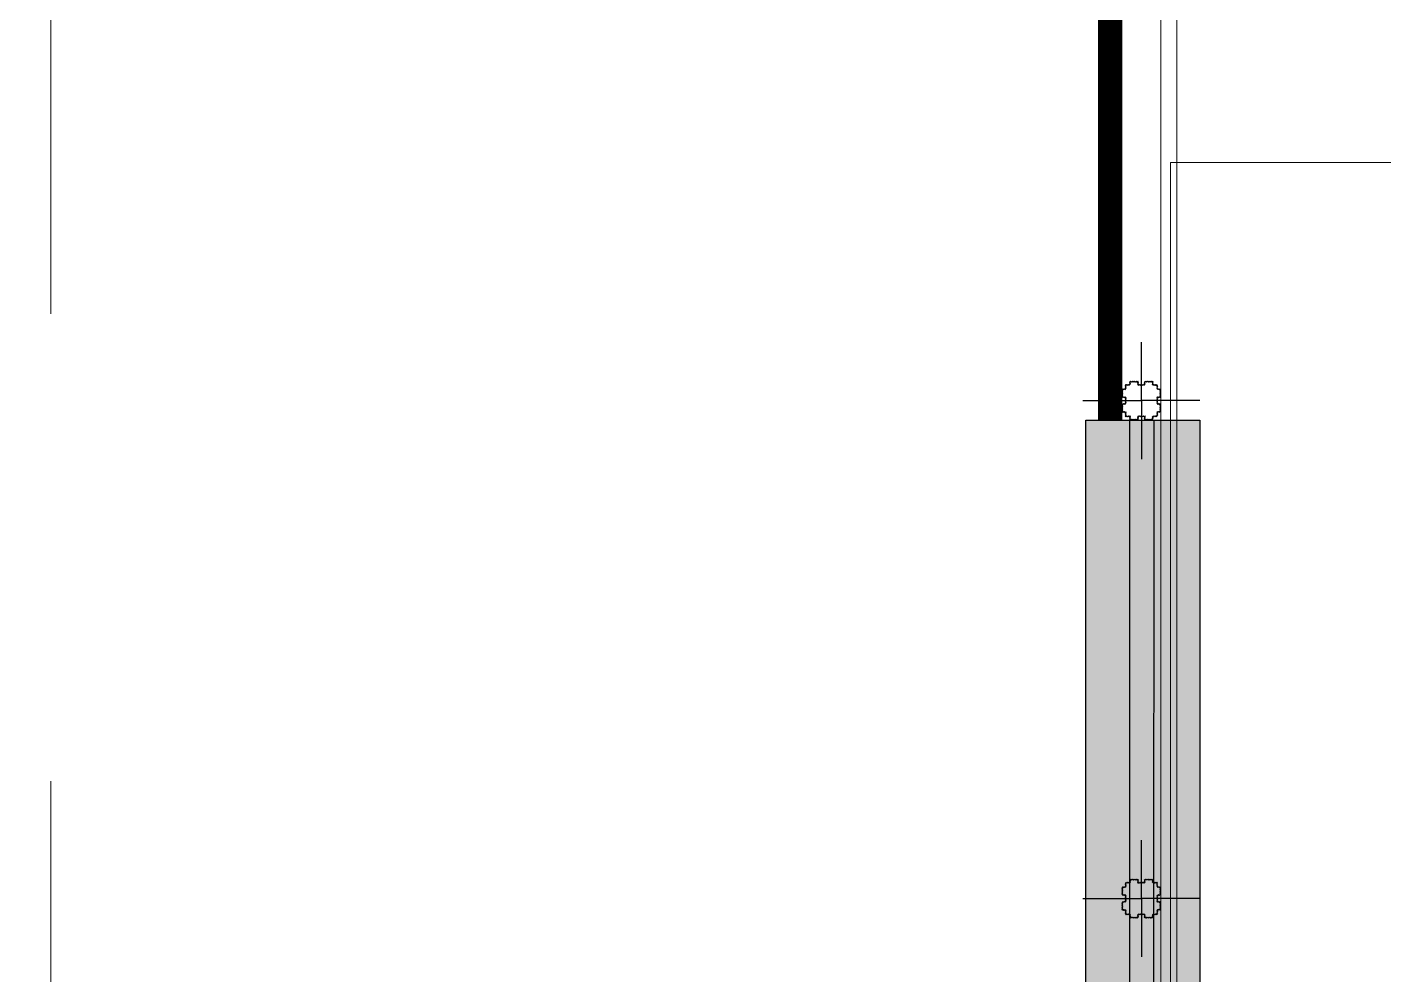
# Model space of a CAD drawing. Header units: millimetres. Extents: x 19 to 123, y 15 to 146.
# Drawn here: x 109.832 to 114.437, y 75.757 to 78.975 of the extents above; entities that cross this region are included whole.
import ezdxf

# ---------------------------------------------------------------- set-up
doc = ezdxf.new("R2010")
doc.units = ezdxf.units.MM
for name, pattern in [('00 Ground$0$DASHDOT', [25.4, 12.7, -6.35, 0, -6.35]), ('00 Ground$0$DASHED2', [9.525, 6.35, -3.175]), ('00 Ground$0$HIDDENX2', [19.05, 12.7, -6.35])]:
    doc.linetypes.add(name, pattern=pattern)
for name, color, linetype, lineweight in [('00 Ground$0$A-Panel Exterior', 3, 'Continuous', 0), ('00 Ground$0$A-Panel Interior', 6, 'Continuous', 0), ('00 Ground$0$A-Proyecciones', 252, 'Continuous', 0), ('00 Ground$0$TEXTURAS-PAREDES', 253, 'Continuous', 0)]:
    doc.layers.add(name, color=color, linetype=linetype, lineweight=lineweight)
for name, color, linetype in [('00 Ground$0$A-Paneles', 7, 'Continuous'), ('00 Ground$0$E-PERFIL-PLANTA-EJES-GL1', 6, '00 Ground$0$DASHDOT'), ('00 Ground$0$E-PERFIL-PLANTA-TEXTURAS-GL1', 6, 'Continuous'), ('00 Ground$0$Hagar puerta vehiculos', 6, 'Continuous')]:
    doc.layers.add(name, color=color, linetype=linetype)
doc.layers.add('00 Ground$0$E-PERFIL-PLANTA-GL1', color=3, linetype='Continuous', plot=False)

# ---------------------------------------------------------------- blocks, each defined once
blk = doc.blocks.new('00 Ground$0$GL')
at = {"layer": '00 Ground$0$E-PERFIL-PLANTA-TEXTURAS-GL1'}
h = blk.add_hatch(dxfattribs=at)
h.set_pattern_fill('ANSI31', color=256, scale=0.00061, angle=90)
edge = h.paths.add_edge_path()
edge.add_arc((-0.013, 0.063), 0.003, 0, 90, ccw=False)
edge.add_line((-0.01, 0.063), (-0.01, 0.058))
edge.add_arc((-0.007, 0.058), 0.003, 180, 270)
edge.add_line((-0.007, 0.055), (0.007, 0.055))
edge.add_arc((0.007, 0.058), 0.003, 270, 360)
edge.add_line((0.01, 0.058), (0.01, 0.063))
edge.add_arc((0.013, 0.063), 0.003, 90, 180, ccw=False)
edge.add_line((0.013, 0.066), (0.037, 0.066))
edge.add_arc((0.037, 0.063), 0.003, 0, 90, ccw=False)
edge.add_line((0.04, 0.063), (0.04, 0.058))
edge.add_arc((0.043, 0.058), 0.003, 180, 270)
edge.add_line((0.043, 0.055), (0.052, 0.055))
edge.add_arc((0.052, 0.052), 0.003, 0, 90, ccw=False)
edge.add_line((0.055, 0.052), (0.055, 0.043))
edge.add_arc((0.058, 0.043), 0.003, 180, 270)
edge.add_line((0.058, 0.04), (0.063, 0.04))
edge.add_arc((0.063, 0.037), 0.003, 0, 90, ccw=False)
edge.add_line((0.066, 0.037), (0.066, 0.013))
edge.add_arc((0.063, 0.013), 0.003, 270, 360, ccw=False)
edge.add_line((0.063, 0.01), (0.058, 0.01))
edge.add_arc((0.058, 0.007), 0.003, 90, 180)
edge.add_line((0.055, 0.007), (0.055, -0.007))
edge.add_arc((0.058, -0.007), 0.003, 180, 270)
edge.add_line((0.058, -0.01), (0.063, -0.01))
edge.add_arc((0.063, -0.013), 0.003, 0, 90, ccw=False)
edge.add_line((0.066, -0.013), (0.066, -0.037))
edge.add_arc((0.063, -0.037), 0.003, -90, 0, ccw=False)
edge.add_line((0.063, -0.04), (0.058, -0.04))
edge.add_arc((0.058, -0.043), 0.003, 90, 180)
edge.add_line((0.055, -0.043), (0.055, -0.052))
edge.add_arc((0.052, -0.052), 0.003, 270, 360, ccw=False)
edge.add_line((0.052, -0.055), (0.043, -0.055))
edge.add_arc((0.043, -0.058), 0.003, 90, 180)
edge.add_line((0.04, -0.058), (0.04, -0.063))
edge.add_arc((0.037, -0.063), 0.003, -90, 0, ccw=False)
edge.add_line((0.037, -0.066), (0.013, -0.066))
edge.add_arc((0.013, -0.063), 0.003, 180, 270, ccw=False)
edge.add_line((0.01, -0.063), (0.01, -0.058))
edge.add_arc((0.007, -0.058), 0.003, 0, 90)
edge.add_line((0.007, -0.055), (-0.007, -0.055))
edge.add_arc((-0.007, -0.058), 0.003, 90, 180)
edge.add_line((-0.01, -0.058), (-0.01, -0.063))
edge.add_arc((-0.013, -0.063), 0.003, -90, 0, ccw=False)
edge.add_line((-0.013, -0.066), (-0.037, -0.066))
edge.add_arc((-0.037, -0.063), 0.003, 180, 270, ccw=False)
edge.add_line((-0.04, -0.063), (-0.04, -0.058))
edge.add_arc((-0.043, -0.058), 0.003, 0, 90)
edge.add_line((-0.043, -0.055), (-0.052, -0.055))
edge.add_arc((-0.052, -0.052), 0.003, 180, 270, ccw=False)
edge.add_line((-0.055, -0.052), (-0.055, -0.043))
edge.add_arc((-0.058, -0.043), 0.003, 0, 90)
edge.add_line((-0.058, -0.04), (-0.063, -0.04))
edge.add_arc((-0.063, -0.037), 0.003, 180, 270, ccw=False)
edge.add_line((-0.066, -0.037), (-0.066, -0.013))
edge.add_arc((-0.063, -0.013), 0.003, 90, 180, ccw=False)
edge.add_line((-0.063, -0.01), (-0.058, -0.01))
edge.add_arc((-0.058, -0.007), 0.003, 270, 360)
edge.add_line((-0.055, -0.007), (-0.055, 0.007))
edge.add_arc((-0.058, 0.007), 0.003, 0, 90)
edge.add_line((-0.058, 0.01), (-0.063, 0.01))
edge.add_arc((-0.063, 0.013), 0.003, 180, 270, ccw=False)
edge.add_line((-0.066, 0.013), (-0.066, 0.037))
edge.add_arc((-0.063, 0.037), 0.003, 90, 180, ccw=False)
edge.add_line((-0.063, 0.04), (-0.058, 0.04))
edge.add_arc((-0.058, 0.043), 0.003, 270, 360)
edge.add_line((-0.055, 0.043), (-0.055, 0.052))
edge.add_arc((-0.052, 0.052), 0.003, 90, 180, ccw=False)
edge.add_line((-0.052, 0.055), (-0.043, 0.055))
edge.add_arc((-0.043, 0.058), 0.003, 270, 360)
edge.add_line((-0.04, 0.058), (-0.04, 0.063))
edge.add_arc((-0.037, 0.063), 0.003, 90, 180, ccw=False)
edge.add_line((-0.037, 0.066), (-0.013, 0.066))
edge = h.paths.add_edge_path(flags=16)
edge.add_line((-0.01, -0.052), (0.01, -0.052))
edge.add_arc((0.01, -0.055), 0.003, 0, 90, ccw=False)
edge.add_line((0.013, -0.055), (0.013, -0.06))
edge.add_arc((0.016, -0.06), 0.003, 180, 270)
edge.add_line((0.016, -0.063), (0.034, -0.063))
edge.add_arc((0.034, -0.06), 0.003, 270, 360)
edge.add_line((0.037, -0.06), (0.037, -0.055))
edge.add_arc((0.04, -0.055), 0.003, 90, 180, ccw=False)
edge.add_line((0.04, -0.052), (0.049, -0.052))
edge.add_arc((0.049, -0.049), 0.003, 270, 360)
edge.add_line((0.052, -0.049), (0.052, -0.04))
edge.add_arc((0.055, -0.04), 0.003, 90, 180, ccw=False)
edge.add_line((0.055, -0.037), (0.06, -0.037))
edge.add_arc((0.06, -0.034), 0.003, 270, 360)
edge.add_line((0.063, -0.034), (0.063, -0.016))
edge.add_arc((0.06, -0.016), 0.003, 0, 90)
edge.add_line((0.06, -0.013), (0.055, -0.013))
edge.add_arc((0.055, -0.01), 0.003, 180, 270, ccw=False)
edge.add_line((0.052, -0.01), (0.052, 0.01))
edge.add_arc((0.055, 0.01), 0.003, 90, 180, ccw=False)
edge.add_line((0.055, 0.013), (0.06, 0.013))
edge.add_arc((0.06, 0.016), 0.003, 270, 360)
edge.add_line((0.063, 0.016), (0.063, 0.034))
edge.add_arc((0.06, 0.034), 0.003, 0, 90)
edge.add_line((0.06, 0.037), (0.055, 0.037))
edge.add_arc((0.055, 0.04), 0.003, 180, 270, ccw=False)
edge.add_line((0.052, 0.04), (0.052, 0.049))
edge.add_arc((0.049, 0.049), 0.003, 0, 90)
edge.add_line((0.049, 0.052), (0.04, 0.052))
edge.add_arc((0.04, 0.055), 0.003, 180, 270, ccw=False)
edge.add_line((0.037, 0.055), (0.037, 0.06))
edge.add_arc((0.034, 0.06), 0.003, 0, 90)
edge.add_line((0.034, 0.063), (0.016, 0.063))
edge.add_arc((0.016, 0.06), 0.003, 90, 180)
edge.add_line((0.013, 0.06), (0.013, 0.055))
edge.add_arc((0.01, 0.055), 0.003, -90, 0, ccw=False)
edge.add_line((0.01, 0.052), (-0.01, 0.052))
edge.add_arc((-0.01, 0.055), 0.003, 180, 270, ccw=False)
edge.add_line((-0.013, 0.055), (-0.013, 0.06))
edge.add_arc((-0.016, 0.06), 0.003, 0, 90)
edge.add_line((-0.016, 0.063), (-0.034, 0.063))
edge.add_arc((-0.034, 0.06), 0.003, 90, 180)
edge.add_line((-0.037, 0.06), (-0.037, 0.055))
edge.add_arc((-0.04, 0.055), 0.003, -90, 0, ccw=False)
edge.add_line((-0.04, 0.052), (-0.049, 0.052))
edge.add_arc((-0.049, 0.049), 0.003, 90, 180)
edge.add_line((-0.052, 0.049), (-0.052, 0.04))
edge.add_arc((-0.055, 0.04), 0.003, -90, 0, ccw=False)
edge.add_line((-0.055, 0.037), (-0.06, 0.037))
edge.add_arc((-0.06, 0.034), 0.003, 90, 180)
edge.add_line((-0.063, 0.034), (-0.063, 0.016))
edge.add_arc((-0.06, 0.016), 0.003, 180, 270)
edge.add_line((-0.06, 0.013), (-0.055, 0.013))
edge.add_arc((-0.055, 0.01), 0.003, 0, 90, ccw=False)
edge.add_line((-0.052, 0.01), (-0.052, -0.01))
edge.add_arc((-0.055, -0.01), 0.003, -90, 0, ccw=False)
edge.add_line((-0.055, -0.013), (-0.06, -0.013))
edge.add_arc((-0.06, -0.016), 0.003, 90, 180)
edge.add_line((-0.063, -0.016), (-0.063, -0.034))
edge.add_arc((-0.06, -0.034), 0.003, 180, 270)
edge.add_line((-0.06, -0.037), (-0.055, -0.037))
edge.add_arc((-0.055, -0.04), 0.003, 0, 90, ccw=False)
edge.add_line((-0.052, -0.04), (-0.052, -0.049))
edge.add_arc((-0.049, -0.049), 0.003, 180, 270)
edge.add_line((-0.049, -0.052), (-0.04, -0.052))
edge.add_arc((-0.04, -0.055), 0.003, 0, 90, ccw=False)
edge.add_line((-0.037, -0.055), (-0.037, -0.06))
edge.add_arc((-0.034, -0.06), 0.003, 180, 270)
edge.add_line((-0.034, -0.063), (-0.016, -0.063))
edge.add_arc((-0.016, -0.06), 0.003, 270, 360)
edge.add_line((-0.013, -0.06), (-0.013, -0.055))
edge.add_arc((-0.01, -0.055), 0.003, 90, 180, ccw=False)
at = {"layer": '00 Ground$0$E-PERFIL-PLANTA-EJES-GL1', "ltscale": 0.05}
for p, q in [((0, 0), (0, 0.1985)), ((-0.1985, 0), (0, 0)), ((0, 0), (0, -0.1985)), ((0.1985, 0), (0, 0))]:
    blk.add_line(p, q, dxfattribs=at)
blk = doc.blocks.new('*U142')
h = blk.add_hatch()
h.set_pattern_fill('ANSI31', color=250)
h.set_pattern_definition([(45, (-13597.1444, 7821.7855), (-2.24506403, 2.24506403), [])])
h.paths.add_polyline_path([(0, 0), (9485.7, 0), (9485.7, 80), (0, 80)])
at = {"layer": '00 Ground$0$A-Paneles', "color": 4}
blk.add_lwpolyline([(0, 0), (9485.7, 0), (9485.7, 80), (0, 80)], close=True, dxfattribs=at)
blk = doc.blocks.new('00 Ground$0$puerta veh')
at = {"layer": '00 Ground$0$TEXTURAS-PAREDES', "true_color": 0xffffff}
h = blk.add_hatch(color=7, dxfattribs=at)
h.dxf.hatch_style = 1
h.paths.add_polyline_path([(-0.3874, 1.624), (0, 1.624), (0, -1.624), (-0.3874, -1.624)])
at = {"layer": '00 Ground$0$Hagar puerta vehiculos'}
blk.add_lwpolyline([(-0.3874, 1.624), (0, 1.624), (0, -1.624), (-0.3874, -1.624)], close=True, dxfattribs=at)
at = {"layer": '00 Ground$0$Hagar puerta vehiculos', "linetype": '00 Ground$0$HIDDENX2', "ltscale": 0.5}
for points in [[(-0.2374, -1.624), (-0.2374, 1.624)], [(-0.1564, 1.622), (-0.1574, -1.624)]]:
    blk.add_lwpolyline(points, dxfattribs=at)

msp = doc.modelspace()

# ---------------------------------------------------------------- linework, layer by layer
at = {"layer": '00 Ground$0$A-Panel Exterior'}
msp.add_lwpolyline([(113.6798, 73.0823), (113.7348, 73.0823), (113.7348, 140.0486), (113.6798, 140.0486)], close=True, dxfattribs=at)
at = {"layer": '00 Ground$0$A-Proyecciones'}
msp.add_lwpolyline([(121.1397, 144.3901), (121.1305, 85.5082, -0.436581), (114.649, 78.5156), (113.713, 78.5156), (113.713, 73.5171), (114.649, 73.5171, -0.414214), (121.149, 67.0171), (121.1397, 58.1075, -0.413136), (114.6397, 51.6075), (114.6397, 53.6075), (29.3954, 53.6075), (29.3954, 51.6075, -0.414208), (22.8953, 58.1075), (22.8952, 144.3901), (24.3954, 144.39)], format="xyb", dxfattribs=at)
at = {"layer": '00 Ground$0$A-Proyecciones', "linetype": '00 Ground$0$DASHED2', "ltscale": 0.5}
msp.add_lwpolyline([(109.9118, 68.4768), (109.9118, 83.5558)], dxfattribs=at)

# ---------------------------------------------------------------- block references
at = {"layer": '00 Ground$0$A-Panel Interior', "xscale": 0.001, "yscale": 0.001, "zscale": 0.001, "rotation": 270}
msp.add_blockref('*U142', (113.4678, 87.1261), dxfattribs=at)
at = {"layer": '00 Ground$0$E-PERFIL-PLANTA-GL1'}
for p in [(113.6138, 77.7073), (113.6138, 76.0163)]:
    msp.add_blockref('00 Ground$0$GL', p, dxfattribs=at)
at = {"layer": '00 Ground$0$Hagar puerta vehiculos', "color": 1}
msp.add_blockref('00 Ground$0$puerta veh', (113.8123, 76.0163), dxfattribs=at)

doc.saveas('drawing.dxf')
